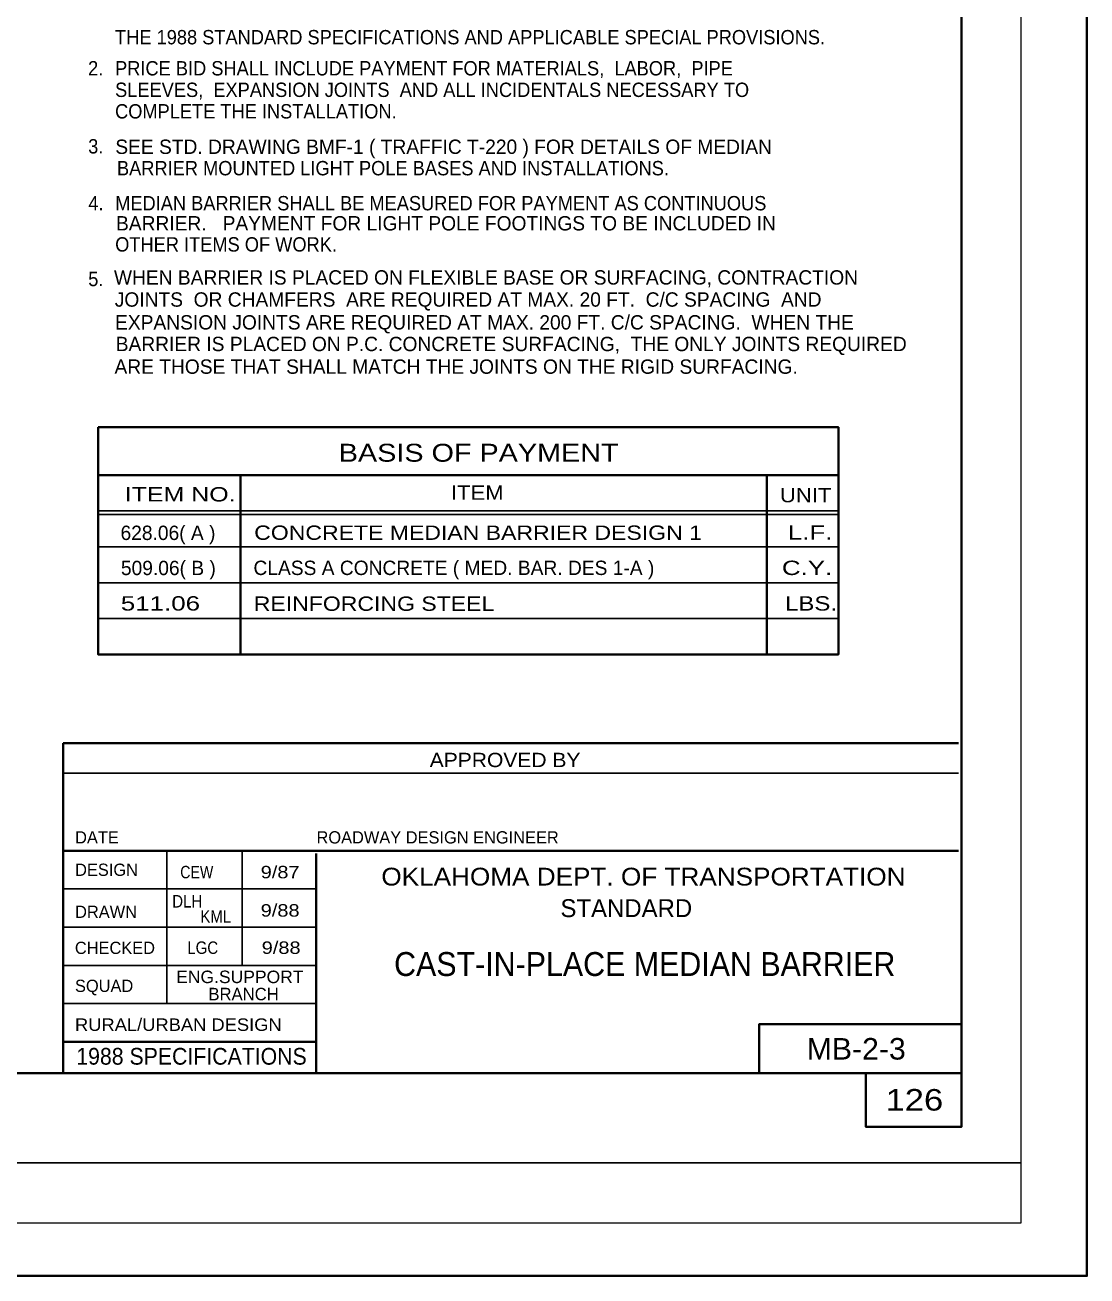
# Model space of a CAD drawing. Extents: x 444 to 815, y -532 to -224.
# Drawn here: x 726.1 to 815, y -531.8 to -427.2 of the extents above; entities that cross this region are included whole.
import ezdxf

# ---------------------------------------------------------------- set-up
doc = ezdxf.new("R2010")
doc.units = 0
doc.header["$LTSCALE"] = 0.48
for name, color, linetype, lineweight in [('1', 7, 'Continuous', 13), ('10', 7, 'Continuous', 13), ('15', 7, 'Continuous', 25), ('16', 7, 'Continuous', 25), ('25', 7, 'Continuous', 25)]:
    doc.layers.add(name, color=color, linetype=linetype, lineweight=lineweight)
doc.layers.add('2', color=7, linetype='Continuous')

msp = doc.modelspace()

# ---------------------------------------------------------------- linework, layer by layer
at = {"layer": '1'}
for p, q in [((809.4589, -527.3782), (809.4589, -297.3782)), ((449.4589, -527.3782), (809.4589, -527.3782))]:
    msp.add_line(p, q, dxfattribs=at)
at = {"layer": '1', "lineweight": 40}
for p, q in [((804.4589, -514.8782), (804.4589, -309.8782)), ((479.4589, -514.8782), (804.4589, -514.8782))]:
    msp.add_line(p, q, dxfattribs=at)
at = {"layer": '1', "lineweight": 25}
msp.add_line((464.4589, -522.3782), (809.4589, -522.3782), dxfattribs=at)
at = {"layer": '1', "lineweight": 35}
msp.add_lwpolyline([(814.9648, -269.7986), (444.2126, -269.7986), (444.2126, -531.8344), (814.9648, -531.8344)], close=True, dxfattribs=at)
at = {"layer": '10', "lineweight": 40}
msp.add_line((732.2458, -464.8597), (794.1761, -464.8597), dxfattribs=at)
at = {"layer": '10', "lineweight": 35}
for p, q in [((744.1761, -464.8597), (744.1761, -479.8597)), ((788.1761, -464.8597), (788.1761, -479.8597))]:
    msp.add_line(p, q, dxfattribs=at)
at = {"layer": '10', "lineweight": 25}
for p, q in [((732.2458, -467.8397), (794.1761, -467.8397)), ((732.2458, -468.1597), (794.1761, -468.1597))]:
    msp.add_line(p, q, dxfattribs=at)
at = {"layer": '10', "lineweight": 40}
msp.add_lwpolyline([(732.2458, -460.8597), (794.1761, -460.8597), (794.1761, -479.8597), (732.2458, -479.8597)], close=True, dxfattribs=at)
at = {"layer": '15'}
for p, q in [((732.2458, -470.8597), (794.1761, -470.8597)), ((794.1761, -473.8597), (732.2458, -473.8597))]:
    msp.add_line(p, q, dxfattribs=at)
at = {"layer": '16'}
msp.add_line((732.2458, -476.8597), (794.1761, -476.8597), dxfattribs=at)
at = {"layer": '25', "lineweight": 40}
for p, q in [((729.3219, -487.2829), (729.3219, -512.2477)), ((804.2163, -487.2829), (729.3219, -487.2829)), ((729.3219, -496.2702), (804.2163, -496.2702)), ((750.4948, -496.5007), (750.4948, -514.7746)), ((729.3318, -512.2477), (729.3318, -514.7718))]:
    msp.add_line(p, q, dxfattribs=at)
at = {"layer": '25'}
for p, q in [((729.3318, -489.7795), (804.2263, -489.7795)), ((737.9903, -496.2383), (737.9903, -509.0203)), ((744.3108, -496.2702), (744.3108, -505.8567)), ((729.3318, -499.4658), (750.5015, -499.4658)), ((729.3318, -502.6612), (750.5015, -502.6612)), ((729.3318, -505.8567), (750.4806, -505.8567)), ((729.3318, -509.0521), (750.4806, -509.0521))]:
    msp.add_line(p, q, dxfattribs=at)
at = {"layer": '25', "lineweight": 35}
msp.add_line((729.3318, -512.2477), (750.4974, -512.2477), dxfattribs=at)
at = {"layer": '25', "lineweight": 40}
for points in [[(804.4953, -510.7751), (787.5547, -510.7751), (787.5547, -514.7693)], [(804.4573, -514.8718), (804.4573, -519.3655), (796.4684, -519.3655), (796.4684, -514.8718)]]:
    msp.add_lwpolyline(points, dxfattribs=at)

# ---------------------------------------------------------------- texts
at = {"layer": '1', "width": 0.95}
for s, p in [('2.', (731.4142, -431.4394)), ('3.', (731.424, -437.9662)), ('4.', (731.4343, -442.724)), ('5.', (731.4292, -449.0592))]:
    msp.add_text(s, height=1.2, dxfattribs=at).set_placement(p)
at = {"layer": '15'}
for s, height, width, p in [('THE 1988 STANDARD SPECIFICATIONS AND APPLICABLE SPECIAL PROVISIONS.', 1.2, 0.95, (733.6732, -428.84)), ('PRICE BID SHALL INCLUDE PAYMENT FOR MATERIALS,  LABOR,  PIPE', 1.2, 0.95, (733.6732, -431.44)), ('SLEEVES,  EXPANSION JOINTS  AND ALL INCIDENTALS NECESSARY TO', 1.2, 0.95, (733.6732, -433.24)), ('COMPLETE THE INSTALLATION.', 1.2, 0.95, (733.6732, -435.04)), ('BARRIER MOUNTED LIGHT POLE BASES AND INSTALLATIONS.', 1.2, 0.95, (733.8327, -439.7932)), ('MEDIAN BARRIER SHALL BE MEASURED FOR PAYMENT AS CONTINUOUS', 1.2, 0.95, (733.6832, -442.7229)), ('OTHER ITEMS OF WORK.', 1.2, 0.95, (733.6832, -446.1672)), ('ITEM NO.', 1.2, 1.3, (734.4808, -467.0667)), ('ITEM', 1.2, 1.15, (761.7651, -466.9245)), ('UNIT', 1.2, 1.15, (789.2828, -467.1342)), ('CONCRETE MEDIAN BARRIER DESIGN 1', 1.2, 1.2, (745.3102, -470.2756)), ('L.F.', 1.2, 1.35, (789.9386, -470.2546)), ('C.Y.', 1.2, 1.35, (789.4476, -473.2166)), ('511.06', 1.2, 1.35, (734.1537, -476.1885)), ('REINFORCING STEEL', 1.2, 1.2, (745.2751, -476.2123)), ('LBS.', 1.2, 1.25, (789.7097, -476.1916)), ('CAST-IN-PLACE MEDIAN BARRIER', 2, 0.95, (757.0105, -506.7481))]:
    msp.add_text(s, height=height, dxfattribs=dict(at, width=width)).set_placement(p)
for s, p in [('SEE STD. DRAWING BMF-1 ( TRAFFIC T-220 ) FOR DETAILS OF MEDIAN', (733.6932, -438.0029)), ('BARRIER.   PAYMENT FOR LIGHT POLE FOOTINGS TO BE INCLUDED IN', (733.7529, -444.4031)), ('WHEN BARRIER IS PLACED ON FLEXIBLE BASE OR SURFACING, CONTRACTION', (733.5779, -448.9297)), ('JOINTS  OR CHAMFERS  ARE REQUIRED AT MAX. 20 FT.  C/C SPACING  AND ', (733.6486, -450.7769)), ('EXPANSION JOINTS ARE REQUIRED AT MAX. 200 FT. C/C SPACING.  WHEN THE ', (733.6721, -452.6854)), ('BARRIER IS PLACED ON P.C. CONCRETE SURFACING,  THE ONLY JOINTS REQUIRED ', (733.7288, -454.495)), ('ARE THOSE THAT SHALL MATCH THE JOINTS ON THE RIGID SURFACING.', (733.625, -456.3892)), ('628.06( A )', (734.1293, -470.2887)), ('509.06( B )', (734.1617, -473.2256)), ('CLASS A CONCRETE ( MED. BAR. DES 1-A )', (745.2492, -473.2164))]:
    msp.add_text(s, height=1.2, dxfattribs=at).set_placement(p)
at = {"layer": '16', "width": 1.2}
msp.add_text('BASIS OF PAYMENT', height=1.5, dxfattribs=at).set_placement((752.3843, -463.7427))
at = {"layer": '2'}
for s, width, p in [('MB-2-3', 1.05, (791.5208, -513.7367)), ('126', 1.2, (798.117, -518.0026))]:
    msp.add_text(s, height=1.8, dxfattribs=dict(at, width=width)).set_placement(p)
at = {"layer": '25'}
for s, height, width, p in [('APPROVED BY', 1.196, 1.1, (759.9888, -489.2801)), ('CEW', 1.042, 0.85, (739.1253, -498.5797)), ('9/87', 1.042, 1.2, (745.8519, -498.5797)), ('OKLAHOMA DEPT. OF TRANSPORTATION', 1.486, 1.1, (755.9446, -499.1817)), ('DLH', 1.042, 0.9, (738.4526, -501.024)), ('9/88', 1.042, 1.2, (745.8519, -501.7827)), ('KML', 1.042, 0.9, (740.8069, -502.2884)), ('LGC', 1.042, 0.9, (739.7138, -504.9014)), ('9/88', 1.042, 1.2, (745.936, -504.9013)), ('ENG.SUPPORT', 1.042, 1.05, (738.7851, -507.3424)), ('RURAL/URBAN DESIGN', 1.042, 1.1, (730.3206, -511.3392)), ('1988 SPECIFICATIONS', 1.4, 0.95, (730.4293, -514.1634))]:
    msp.add_text(s, height=height, dxfattribs=dict(at, width=width)).set_placement(p)
for s, height, p in [('DATE', 1.025, (730.3305, -495.6679)), ('ROADWAY DESIGN ENGINEER', 1.025, (750.5226, -495.6678)), ('DESIGN', 1.025, (730.3305, -498.3772)), ('DRAWN', 1.025, (730.3305, -501.8923)), ('STANDARD', 1.498, (770.9253, -501.8232)), ('CHECKED', 1.025, (730.3105, -504.9081)), ('SQUAD', 1.025, (730.3206, -508.0837)), ('BRANCH', 1.042, (741.4796, -508.7787))]:
    msp.add_text(s, height=height, dxfattribs=at).set_placement(p)

doc.saveas('drawing.dxf')
